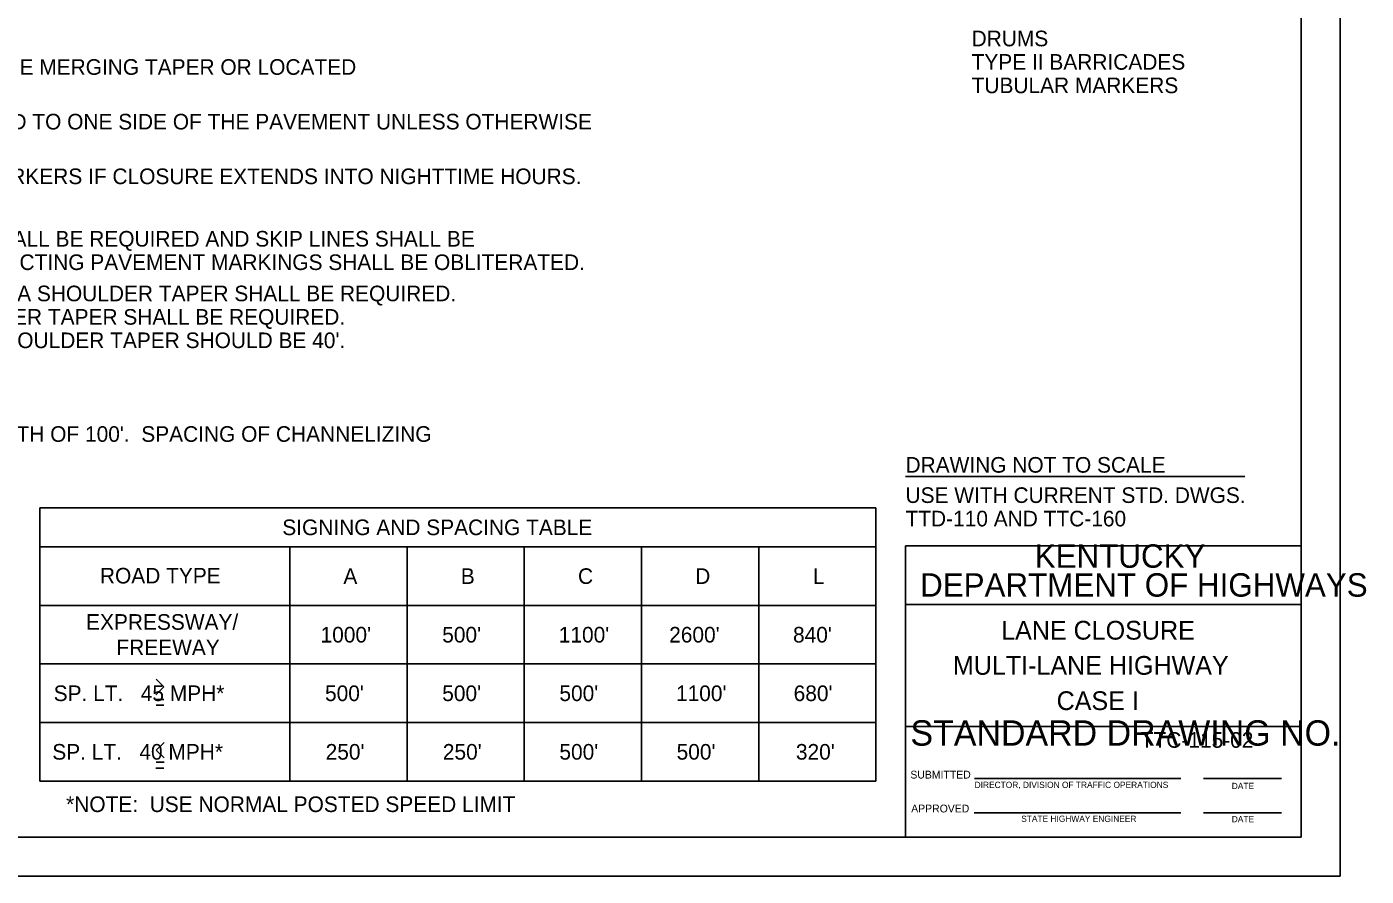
# Model space of a CAD drawing. Extents: x 1000 to 1036.3, y 1000 to 1022.
# Drawn here: x 1019.19 to 1036.33, y 1000 to 1010.88 of the extents above; entities that cross this region are included whole.
import ezdxf

# ---------------------------------------------------------------- set-up
doc = ezdxf.new("R2010")
doc.units = 0
doc.layers.add('Level 1', color=7, linetype='Continuous')
doc.layers.add('Level 10', color=7, linetype='Continuous')

msp = doc.modelspace()

# ---------------------------------------------------------------- linework, layer by layer
at = {"layer": 'Level 1'}
for p, q in [((1030.437, 1005.118), (1034.779, 1005.118)), ((1019.358, 1004.718), (1030.058, 1004.718)), ((1019.358, 1001.218), (1019.358, 1004.718)), ((1030.058, 1001.218), (1030.058, 1004.718)), ((1019.358, 1004.218), (1030.058, 1004.218)), ((1022.558, 1001.218), (1022.558, 1004.218)), ((1024.058, 1001.218), (1024.058, 1004.218)), ((1025.558, 1001.218), (1025.558, 1004.218)), ((1027.058, 1001.218), (1027.058, 1004.218)), ((1028.558, 1001.218), (1028.558, 1004.218)), ((1019.358, 1003.468), (1030.058, 1003.468)), ((1019.358, 1002.718), (1030.058, 1002.718)), ((1020.843, 1002.323), (1020.945, 1002.424)), ((1020.945, 1002.424), (1020.844, 1002.522)), ((1020.845, 1002.264), (1020.944, 1002.264)), ((1020.847, 1002.192), (1020.944, 1002.192)), ((1019.358, 1001.968), (1030.058, 1001.968)), ((1020.847, 1001.615), (1020.947, 1001.713)), ((1020.948, 1001.514), (1020.847, 1001.615)), ((1020.843, 1001.385), (1020.943, 1001.385)), ((1020.845, 1001.459), (1020.946, 1001.459))]:
    msp.add_line(p, q, dxfattribs=at)
msp.add_lwpolyline([(1030.058, 1001.218), (1019.358, 1001.218)], dxfattribs=at)
at = {"layer": 'Level 10'}
for p, q in [((1036, 1022), (1036, 1000)), ((1035.5, 1021.5), (1035.5, 1000.5)), ((1030.437, 1000.5), (1030.437, 1004.23)), ((1030.437, 1004.23), (1035.5, 1004.23)), ((1030.437, 1003.48), (1035.5, 1003.48)), ((1030.437, 1001.918), (1035.5, 1001.918)), ((1030.437, 1001.918), (1035.5, 1001.918)), ((1031.322, 1001.25), (1033.963, 1001.25)), ((1035.25, 1001.25), (1034.25, 1001.25)), ((1031.317, 1000.813), (1033.963, 1000.813)), ((1035.25, 1000.813), (1034.25, 1000.813)), ((1035.5, 1000.5), (1007, 1000.5)), ((1036, 1000), (1000, 1000))]:
    msp.add_line(p, q, dxfattribs=at)

# ---------------------------------------------------------------- texts
at = {"layer": 'Level 1'}
for s, height, p in [('DRUMS', 0.2, (1031.283, 1010.628)), ('AN ARROW PANEL SHALL BE LOCATED ON THE  SHOULDER AT THE BEGINNING OF THE MERGING TAPER OR LOCATED', 0.2, (1007.788, 1010.263)), ('TYPE II BARRICADES', 0.2, (1031.283, 1010.328)), ('TUBULAR MARKERS', 0.2, (1031.283, 1010.028)), ('ALL VEHICLES, EQUIPMENT, WORKERS, AND THEIR ACTIVITIES SHALL BE RESTRICTED TO ONE SIDE OF THE PAVEMENT UNLESS OTHERWISE ', 0.2, (1007.788, 1009.563)), ('DRUMS OR TYPE II BARRICADES SHALL BE USED IN LIEU OF CONES OR TUBULAR MARKERS IF CLOSURE EXTENDS INTO NIGHTTIME HOURS.', 0.2, (1007.788, 1008.863)), ('IF DURATION OF LANE CLOSURE EXCEEDS THREE DAYS, TEMPORARY EDGE LINE SHALL BE REQUIRED AND SKIP LINES SHALL BE', 0.2, (1007.788, 1008.063)), ('OBLITERATED BY APPROVED METHOD THRU LENGTH OF TAPER.  ANY OTHER CONFLICTING PAVEMENT MARKINGS SHALL BE OBLITERATED.', 0.2, (1007.788, 1007.763)), ('IF AN ARROW PANEL IS INSTALLED ON THE SHOULDER OR WITHIN THE CLEAR ZONE, A SHOULDER TAPER SHALL BE REQUIRED.', 0.2, (1007.788, 1007.363)), ("WHEN PAVED SHOULDERS HAVING A WIDTH OF 8' OR MORE ARE CLOSED, A SHOULDER TAPER SHALL BE REQUIRED.", 0.2, (1007.788, 1007.063)), ("TAPER LENGTH SHALL BE 0.33 L.  SPACING OF CHANNELIZING DEVICES THRU THE SHOULDER TAPER SHOULD BE 40'.", 0.2, (1007.788, 1006.763)), ("DOWNSTREAM TAPER SHALL HAVE A MINIMUM LENGTH OF 50' AND A MAXIMUM LENGTH OF 100'.  SPACING OF CHANNELIZING", 0.2, (1007.788, 1005.563)), ('DRAWING NOT TO SCALE', 0.2, (1030.437, 1005.168)), ('USE WITH CURRENT STD. DWGS.', 0.2, (1030.437, 1004.78)), ('TTD-110 AND TTC-160', 0.2, (1030.437, 1004.48)), ('SIGNING AND SPACING TABLE', 0.2, (1022.46, 1004.368)), ('ROAD TYPE', 0.2, (1020.126, 1003.749)), ('A', 0.2, (1023.242, 1003.743)), ('B', 0.2, (1024.745, 1003.743)), ('C', 0.2, (1026.245, 1003.743)), ('D', 0.2, (1027.745, 1003.743)), ('L', 0.2, (1029.251, 1003.743)), ('EXPRESSWAY/', 0.2, (1019.949, 1003.156)), ('LANE CLOSURE', 0.24, (1031.661, 1003.03)), ("1000'", 0.2, (1022.95, 1002.993)), ("500'", 0.2, (1024.507, 1002.993)), ("1100'", 0.2, (1025.999, 1002.993)), ("2600'", 0.2, (1027.412, 1002.993)), ("840'", 0.2, (1028.997, 1002.993)), ('FREEWAY', 0.2, (1020.337, 1002.831)), ('MULTI-LANE HIGHWAY', 0.24, (1031.043, 1002.58)), ('SP. LT.   45 MPH*', 0.2, (1019.534, 1002.243)), ("500'", 0.2, (1023.007, 1002.243)), ("500'", 0.2, (1024.507, 1002.243)), ("500'", 0.2, (1026.007, 1002.243)), ("1100'", 0.2, (1027.499, 1002.243)), ("680'", 0.2, (1029.005, 1002.243)), ('CASE I', 0.24, (1032.371, 1002.128)), ('TTC-115-02', 0.2, (1033.448, 1001.645)), ('SP. LT.   40 MPH*', 0.2, (1019.516, 1001.493)), ("250'", 0.2, (1023.015, 1001.493)), ("250'", 0.2, (1024.515, 1001.493)), ("500'", 0.2, (1026.007, 1001.493)), ("500'", 0.2, (1027.507, 1001.493)), ("320'", 0.2, (1029.034, 1001.493)), ('*NOTE:  USE NORMAL POSTED SPEED LIMIT', 0.2, (1019.693, 1000.822))]:
    msp.add_text(s, height=height, dxfattribs=at).set_placement(p)
at = {"layer": 'Level 10'}
for s, height, p in [('KENTUCKY', 0.3, (1032.091, 1003.95)), ('DEPARTMENT OF HIGHWAYS', 0.3, (1030.624, 1003.58)), ('STANDARD DRAWING NO.', 0.32492, (1030.5, 1001.672)), ('SUBMITTED', 0.1, (1030.499, 1001.251)), ('DIRECTOR, DIVISION OF TRAFFIC OPERATIONS', 0.08, (1031.322, 1001.13)), ('DATE', 0.08, (1034.613, 1001.116)), ('APPROVED', 0.1, (1030.51, 1000.817)), ('STATE HIGHWAY ENGINEER', 0.08, (1031.918, 1000.696)), ('DATE', 0.08, (1034.613, 1000.691))]:
    msp.add_text(s, height=height, dxfattribs=at).set_placement(p)

doc.saveas('drawing.dxf')
